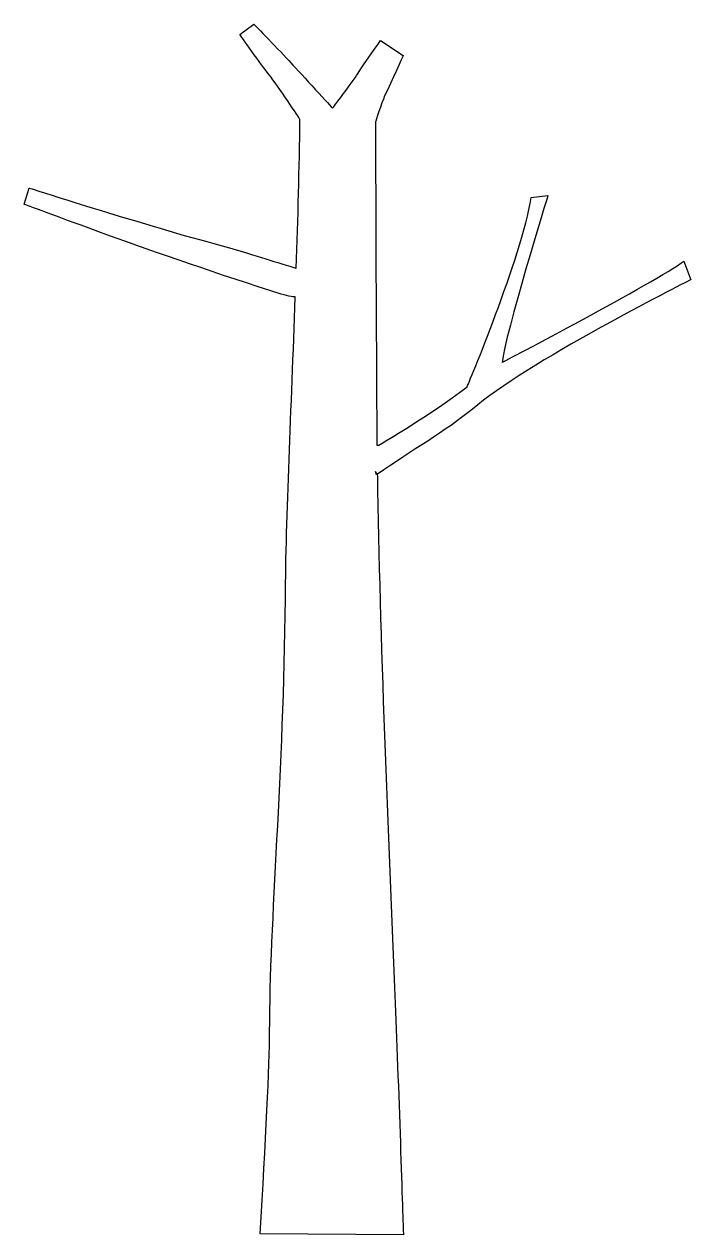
# Model space of a CAD drawing. Header units: centimetres. Extents: x -5.3 to 5.3, y -9.6 to 9.6.
import ezdxf

# ---------------------------------------------------------------- set-up
doc = ezdxf.new("R2010")
doc.units = ezdxf.units.CM
doc.header["$MEASUREMENT"] = 0
doc.layers.add('Camada 1', color=7, linetype='Continuous')

msp = doc.modelspace()

# ---------------------------------------------------------------- linework, layer by layer
at = {"layer": 'Camada 1'}
msp.add_open_spline([(0.28549, 2.50866), (0.28549, 2.50866), (0.30277, 2.45289), (0.30277, 2.45289), (0.30277, 2.45289), (0.93213, 2.89969), (1.30102, 3.0704), (1.90913, 3.56679), (1.90913, 3.56679), (2.83567, 4.32302), (5.28924, 5.5523), (5.28924, 5.5523), (5.28924, 5.5523), (5.28924, 5.5523), (5.17735, 5.84694), (5.17735, 5.84694), (5.17735, 5.84694), (4.74796, 5.52208), (2.29498, 4.24034), (2.29498, 4.24034), (2.29498, 4.24034), (2.3376, 4.66097), (3.02105, 6.8893), (3.02105, 6.8893), (3.02105, 6.8893), (3.02105, 6.8893), (2.758, 6.8567), (2.758, 6.8567), (2.758, 6.8567), (2.60544, 5.90878), (1.73838, 3.85008), (1.73838, 3.85008), (1.73838, 3.85008), (1.09145, 3.3696), (0.60604, 3.08591), (0.33664, 2.92671), (0.33664, 2.92671), (0.33664, 2.92671), (0.30851, 2.92584), (0.30851, 2.92584), (0.30851, 2.92584), (0.30692, 3.07009), (0.30573, 3.21196), (0.30489, 3.35113), (0.30489, 3.35113), (0.28679, 6.44019), (0.28679, 8.05637), (0.28679, 8.05637), (0.28679, 8.05637), (0.28679, 8.05637), (0.38011, 8.36077), (0.43104, 8.46999), (0.43104, 8.46999), (0.53568, 8.69428), (0.72587, 9.1128), (0.72587, 9.1128), (0.72587, 9.1128), (0.72587, 9.1128), (0.36702, 9.35204), (0.36702, 9.35204), (0.36702, 9.35204), (0.36702, 9.35204), (0.11286, 8.99319), (0.00817, 8.82875), (0.00817, 8.82875), (-0.09647, 8.66428), (-0.3955, 8.27553), (-0.3955, 8.27553), (-0.3955, 8.27553), (-0.3955, 8.27553), (-0.89416, 8.81777), (-1.05863, 8.99718), (-1.05863, 8.99718), (-1.22309, 9.17658), (-1.64304, 9.6082), (-1.64304, 9.6082), (-1.64304, 9.6082), (-1.64304, 9.6082), (-1.86627, 9.44373), (-1.86627, 9.44373), (-1.86627, 9.44373), (-1.86627, 9.44373), (-1.51689, 8.94832), (-1.39727, 8.79881), (-1.39727, 8.79881), (-1.27765, 8.64929), (-0.9139, 8.10256), (-0.9139, 8.10256), (-0.9139, 8.10256), (-0.92271, 7.32312), (-0.94422, 6.52575), (-0.97079, 5.73803), (-0.97079, 5.73803), (-0.97079, 5.73803), (-0.97685, 5.73811), (-0.97685, 5.73811), (-0.97685, 5.73811), (-1.41815, 5.86421), (-1.5533, 5.92763), (-2.27974, 6.12551), (-2.27974, 6.12551), (-3.47457, 6.45095), (-5.20884, 7.00737), (-5.20884, 7.00737), (-5.20884, 7.00737), (-5.20884, 7.00737), (-5.28923, 6.75133), (-5.28923, 6.75133), (-5.28923, 6.75133), (-5.28923, 6.75133), (-3.15343, 5.93618), (-1.20962, 5.32385), (-1.20962, 5.32385), (-1.09233, 5.28694), (-0.98687, 5.278), (-0.98687, 5.278), (-0.98687, 5.278), (-0.98687, 5.278), (-0.98687, 5.278), (-0.98687, 5.278), (-0.98687, 5.278), (-1.05116, 3.49267), (-1.13393, 1.78553), (-1.14475, 0.48338), (-1.14475, 0.48338), (-1.16787, -2.294), (-1.39401, -4.62906), (-1.39401, -6.39161), (-1.39401, -6.39161), (-1.39401, -6.87776), (-1.45743, -8.15456), (-1.54646, -9.5909), (-1.54646, -9.5909), (-1.54646, -9.5909), (0.72851, -9.60823), (0.72851, -9.60823), (0.72851, -9.60823), (0.72851, -9.60823), (0.65538, -7.30762), (0.59828, -5.93616), (0.59828, -5.93616), (0.48573, -3.23685), (0.35349, -0.08363), (0.31478, 2.44362), (0.31478, 2.44362), (0.31478, 2.44362), (0.28549, 2.50866), (0.28549, 2.50866)], degree=3, knots=[0, 0, 0, 0, 0.02631579, 0.02631579, 0.02631579, 0.02631579, 0.05263158, 0.05263158, 0.05263158, 0.05263158, 0.07894737, 0.07894737, 0.07894737, 0.07894737, 0.10526316, 0.10526316, 0.10526316, 0.10526316, 0.13157895, 0.13157895, 0.13157895, 0.13157895, 0.15789474, 0.15789474, 0.15789474, 0.15789474, 0.18421053, 0.18421053, 0.18421053, 0.18421053, 0.21052632, 0.21052632, 0.21052632, 0.21052632, 0.23684211, 0.23684211, 0.23684211, 0.23684211, 0.26315789, 0.26315789, 0.26315789, 0.26315789, 0.28947368, 0.28947368, 0.28947368, 0.28947368, 0.31578947, 0.31578947, 0.31578947, 0.31578947, 0.34210526, 0.34210526, 0.34210526, 0.34210526, 0.36842105, 0.36842105, 0.36842105, 0.36842105, 0.39473684, 0.39473684, 0.39473684, 0.39473684, 0.42105263, 0.42105263, 0.42105263, 0.42105263, 0.44736842, 0.44736842, 0.44736842, 0.44736842, 0.47368421, 0.47368421, 0.47368421, 0.47368421, 0.5, 0.5, 0.5, 0.5, 0.52631579, 0.52631579, 0.52631579, 0.52631579, 0.55263158, 0.55263158, 0.55263158, 0.55263158, 0.57894737, 0.57894737, 0.57894737, 0.57894737, 0.60526316, 0.60526316, 0.60526316, 0.60526316, 0.63157895, 0.63157895, 0.63157895, 0.63157895, 0.65789474, 0.65789474, 0.65789474, 0.65789474, 0.68421053, 0.68421053, 0.68421053, 0.68421053, 0.71052632, 0.71052632, 0.71052632, 0.71052632, 0.73684211, 0.73684211, 0.73684211, 0.73684211, 0.76315789, 0.76315789, 0.76315789, 0.76315789, 0.78947368, 0.78947368, 0.78947368, 0.78947368, 0.81578947, 0.81578947, 0.81578947, 0.81578947, 0.84210526, 0.84210526, 0.84210526, 0.84210526, 0.86842105, 0.86842105, 0.86842105, 0.86842105, 0.89473684, 0.89473684, 0.89473684, 0.89473684, 0.92105263, 0.92105263, 0.92105263, 0.92105263, 0.94736842, 0.94736842, 0.94736842, 0.94736842, 1, 1, 1, 1], dxfattribs=at)

doc.saveas('drawing.dxf')
